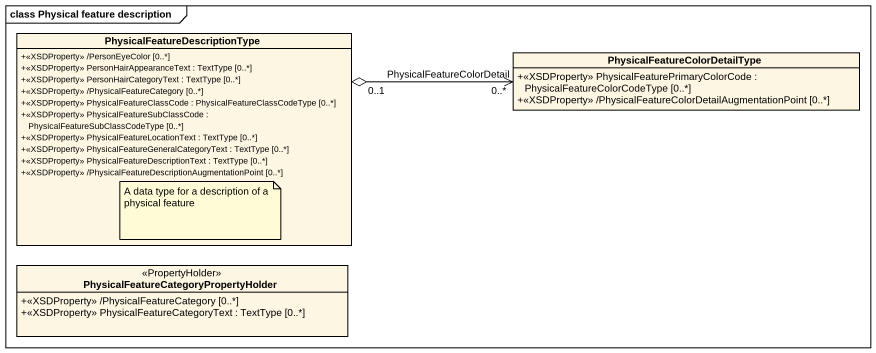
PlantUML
@startuml
mainframe class Physical feature description
hide circle
hide empty members
skinparam classAttributeIconSize 0
class "PhysicalFeatureDescriptionType" as PhysicalFeatureDescriptionTy {
  +<<XSDProperty>> /PersonEyeColor [0..*]
  +<<XSDProperty>> PersonHairAppearanceText : TextType [0..*]
  +<<XSDProperty>> PersonHairCategoryText : TextType [0..*]
  +<<XSDProperty>> /PhysicalFeatureCategory [0..*]
  +<<XSDProperty>> PhysicalFeatureClassCode : PhysicalFeatureClassCodeType [0..*]
  +<<XSDProperty>> PhysicalFeatureSubClassCode : PhysicalFeatureSubClassCodeType [0..*]
  +<<XSDProperty>> PhysicalFeatureLocationText : TextType [0..*]
  +<<XSDProperty>> PhysicalFeatureGeneralCategoryText : TextType [0..*]
  +<<XSDProperty>> PhysicalFeatureDescriptionText : TextType [0..*]
  +<<XSDProperty>> /PhysicalFeatureDescriptionAugmentationPoint [0..*]
}
class "PhysicalFeatureColorDetailType" as PhysicalFeatureColorDetailTy {
  +<<XSDProperty>> PhysicalFeaturePrimaryColorCode : PhysicalFeatureColorCodeType [0..*]
  +<<XSDProperty>> /PhysicalFeatureColorDetailAugmentationPoint [0..*]
}
class "PhysicalFeatureCategoryPropertyHolder" as PhysicalFeatureCategoryPrope <<PropertyHolder>> {
  +<<XSDProperty>> /PhysicalFeatureCategory [0..*]
  +<<XSDProperty>> PhysicalFeatureCategoryText : TextType [0..*]
}
PhysicalFeatureDescriptionTy "0..1" o-right-> "PhysicalFeatureColorDetail\n0..*" PhysicalFeatureColorDetailTy
note bottom of PhysicalFeatureDescriptionTy : A data type for a description of a physical feature
@enduml
